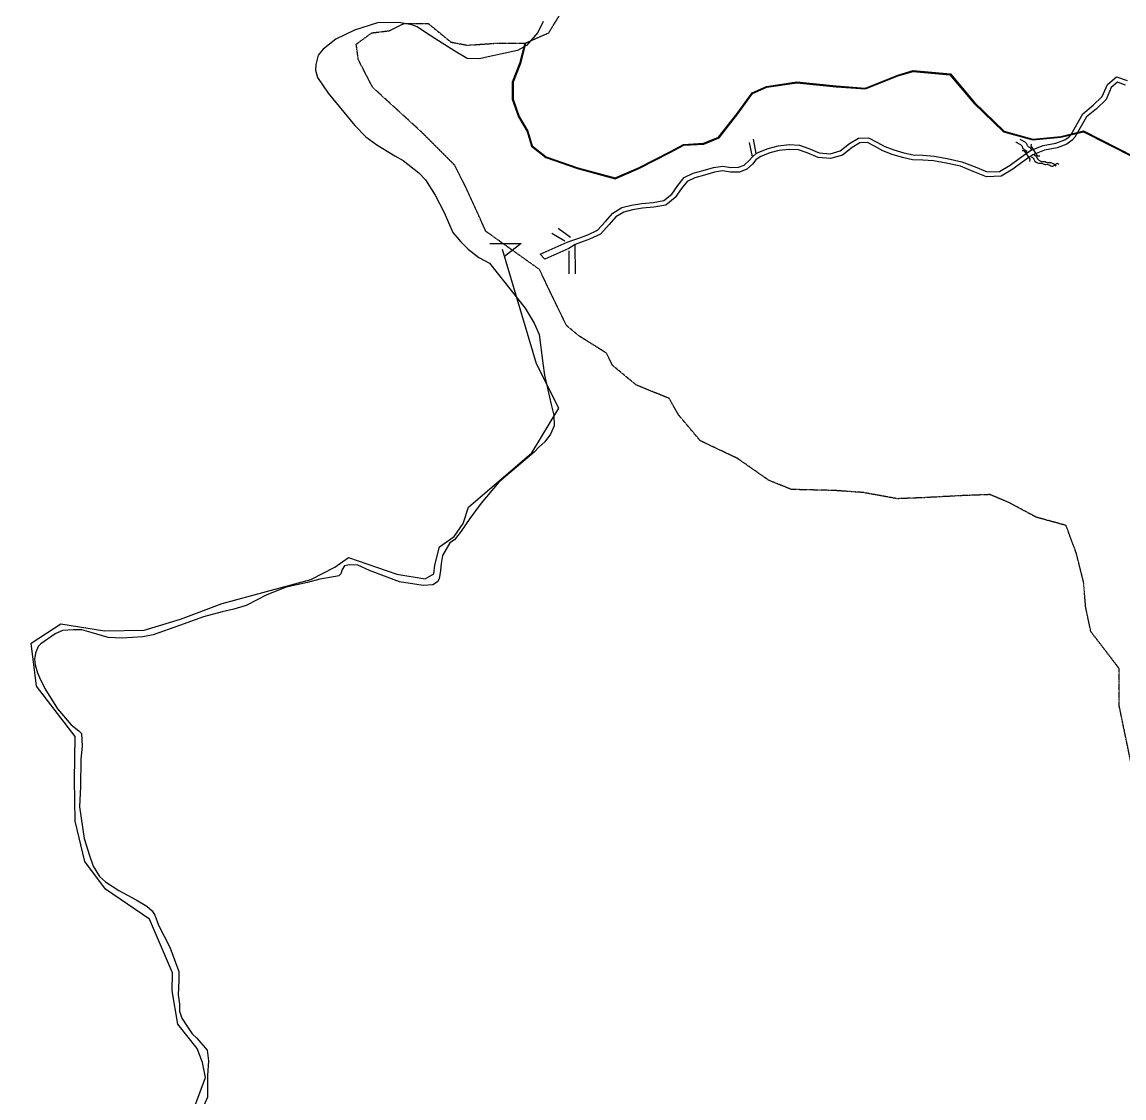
# Model space of a CAD drawing. Header units: millimetres. Extents: x 583 to 26013, y 350 to 21391.
# Drawn here: x 3312 to 6091, y 8112 to 10824 of the extents above; entities that cross this region are included whole.
import ezdxf

# ---------------------------------------------------------------- set-up
doc = ezdxf.new("R2010")
doc.units = ezdxf.units.MM
doc.linetypes.add('HIDDEN', pattern=[0.375, 0.25, -0.125])
for name, color, linetype in [('divisa municipio', 40, 'Continuous'), ('LINE', 7, 'Continuous'), ('RIOS', 140, 'Continuous')]:
    doc.layers.add(name, color=color, linetype=linetype)

msp = doc.modelspace()

# ---------------------------------------------------------------- linework, layer by layer
at = {"color": 0, "linetype": 'Continuous'}
for p, q in [((5154.05019, 10484.25144), (5147.03821, 10520.32372)), ((5163.90008, 10492.5236), (5156.8881, 10528.59587)), ((5857.16272, 10510.71086), (5858.14623, 10516.27978)), ((5857.16272, 10510.71086), (5871.91534, 10487.12482)), ((5839.45958, 10499.24542), (5834.54203, 10499.24542)), ((5839.45958, 10499.24542), (5853.88436, 10478.28006)), ((5853.88436, 10478.28006), (5852.90085, 10472.71113)), ((5871.91534, 10487.12482), (5878.7999, 10486.79724)), ((4648.07883, 10291.97624), (4680.96581, 10272.98279)), ((4695.60185, 10280.68861), (4663.91491, 10303.84417)), ((4707.82404, 10189.84019), (4707.44197, 10263.55976)), ((4691.57895, 10247.72108), (4691.62805, 10189.84019))]:
    msp.add_line(p, q, dxfattribs=at)
at = {"color": 2, "lineweight": 25, "flags": 128}
msp.add_lwpolyline([(4492.09033, 10265.95003), (4571.07427, 10265.95003), (4529.28506, 10233.39321)], dxfattribs=at)
at = {"color": 0, "linetype": 'Continuous'}
for points in [[(5847.28778, 10494.81903), (5844.05653, 10499.92609), (5840.34758, 10502.17221), (5837.20059, 10504.86756), (5835.6271, 10508.79827), (5834.61556, 10511.49362), (5830.68182, 10514.52588), (5824.72502, 10518.00737), (5821.80282, 10519.46735), (5818.43104, 10520.81502)], [(5858.41146, 10501.69018), (5855.18021, 10506.79724), (5851.47126, 10509.04336), (5848.32427, 10511.7387), (5846.75078, 10515.66942), (5845.73924, 10518.36476), (5841.8055, 10521.39702), (5835.8487, 10524.87851), (5832.9265, 10526.33849), (5829.55472, 10527.68616)], [(5855.24142, 10485.74671), (5862.59151, 10480.66504), (5864.4982, 10476.98161), (5876.31967, 10468.47162), (5885.47178, 10467.83655), (5890.04783, 10465.6773), (5898.81859, 10465.42327), (5904.41155, 10463.137), (5913.81788, 10461.86685), (5915.85169, 10463.51805), (5919.66506, 10461.23178)], [(5862.31183, 10490.32912), (5869.66192, 10485.24745), (5871.56861, 10481.56402), (5883.39008, 10473.05403), (5892.54219, 10472.41896), (5897.11824, 10470.2597), (5905.889, 10470.00567), (5911.48196, 10467.71941), (5920.88829, 10466.44926), (5922.9221, 10468.10045), (5926.73547, 10465.81419)]]:
    msp.add_spline(points, degree=3, dxfattribs=at)
at = {"layer": 'divisa municipio', "color": 0, "linetype": 'Continuous'}
for p, q in [((4208.36651, 10822.41741), (4150.94851, 10803.84041)), ((4262.18951, 10823.17741), (4208.36651, 10822.41741)), ((4295.34651, 10817.52341), (4262.18951, 10823.17741)), ((4309.09451, 10811.86941), (4295.34651, 10817.52341)), ((4332.54751, 10796.52241), (4309.09451, 10811.86941)), ((4626.19651, 10825.21941), (4613.25651, 10797.75641)), ((4150.94851, 10803.84041), (4103.23451, 10781.22341)), ((4362.46951, 10777.13741), (4332.54751, 10796.52241)), ((4613.25651, 10797.75641), (4584.86451, 10765.02141)), ((4071.69451, 10756.18441), (4058.75551, 10740.83741)), ((4103.23451, 10781.22341), (4071.69451, 10756.18441)), ((4403.71351, 10750.48241), (4362.46951, 10777.13741)), ((4584.86451, 10765.02141), (4561.41251, 10752.09741)), ((4058.75551, 10740.83741), (4053.09451, 10717.41341)), ((4435.25351, 10732.71241), (4403.71351, 10750.48241)), ((4465.98451, 10731.09741), (4435.25351, 10732.71241)), ((4487.81951, 10736.75141), (4465.98451, 10731.09741)), ((4518.55051, 10743.21241), (4487.81951, 10736.75141)), ((4561.41251, 10752.09741), (4518.55051, 10743.21241)), ((4053.09451, 10717.41341), (4052.28551, 10702.87441)), ((4052.28551, 10702.87441), (4057.13751, 10684.29641)), ((4057.13751, 10684.29641), (4084.63351, 10644.71841)), ((4084.63351, 10644.71841), (4151.74551, 10563.52441)), ((4151.74551, 10563.52441), (4179.24251, 10534.44541)), ((4179.24251, 10534.44541), (4206.73851, 10515.06041)), ((4206.73851, 10515.06041), (4252.02551, 10486.79041)), ((4252.02551, 10486.79041), (4273.86151, 10475.48141)), ((4273.86151, 10475.48141), (4312.75551, 10444.36241)), ((4312.75551, 10444.36241), (4329.73851, 10426.59241)), ((4329.73851, 10426.59241), (4353.99951, 10387.82141)), ((4353.99951, 10387.82141), (4376.64351, 10344.20441)), ((4376.64351, 10344.20441), (4398.58151, 10293.72441)), ((4398.58151, 10293.72441), (4418.79951, 10270.30041)), ((4418.79951, 10270.30041), (4437.39951, 10251.72241)), ((4437.39951, 10251.72241), (4464.08751, 10230.72241)), ((4464.08751, 10230.72241), (4490.77451, 10216.18341)), ((4490.77451, 10216.18341), (4580.95051, 10103.30841)), ((4580.95051, 10103.30841), (4603.59351, 10065.34541)), ((4603.59351, 10065.34541), (4616.53351, 10036.26741)), ((4616.53351, 10036.26741), (4625.42951, 9964.38041)), ((4625.42951, 9964.38041), (4630.28151, 9933.68641)), ((4630.28151, 9933.68641), (4646.54351, 9859.71841)), ((4646.54351, 9859.71841), (4653.01351, 9833.06341)), ((4653.01351, 9833.06341), (4654.63151, 9806.40841)), ((4644.92651, 9785.40741), (4630.36951, 9766.02241)), ((4654.63151, 9806.40841), (4644.92651, 9785.40741)), ((4630.36951, 9766.02241), (4615.81351, 9752.29041)), ((4603.68251, 9740.17441), (4514.54251, 9664.46441)), ((4615.81351, 9752.29041), (4603.68251, 9740.17441)), ((4514.54251, 9664.46441), (4470.06351, 9611.15441)), ((4470.06351, 9611.15441), (4441.75951, 9572.38341)), ((4441.75951, 9572.38341), (4419.92351, 9540.88241)), ((4419.92351, 9540.88241), (4402.94051, 9519.07341)), ((4390.81051, 9510.99641), (4372.64051, 9479.64641)), ((4402.94051, 9519.07341), (4390.81051, 9510.99641)), ((4372.64051, 9479.64641), (4369.40551, 9459.45341)), ((4125.17551, 9452.99141), (4119.51451, 9444.10641)), ((4138.11451, 9456.22241), (4125.17551, 9452.99141)), ((4159.14151, 9454.60741), (4138.11451, 9456.22241)), ((4188.25451, 9441.68341), (4159.14151, 9454.60741)), ((4369.40551, 9459.45341), (4367.78851, 9441.68341)), ((4102.53151, 9426.33641), (4062.90451, 9419.87441)), ((4111.42751, 9427.95241), (4102.53151, 9426.33641)), ((4116.27951, 9432.79841), (4111.42751, 9427.95241)), ((4119.51451, 9444.10641), (4116.27951, 9432.79841)), ((4264.27351, 9412.60541), (4188.25451, 9441.68341)), ((4364.55351, 9420.68241), (4359.70151, 9412.60541)), ((4367.78851, 9441.68341), (4364.55351, 9420.68241)), ((3978.26451, 9399.56741), (3929.74151, 9380.18241)), ((4032.17351, 9410.98941), (3978.26451, 9399.56741)), ((4062.90451, 9419.87441), (4032.17351, 9410.98941)), ((4324.11751, 9403.72041), (4264.27351, 9412.60541)), ((4348.37951, 9405.33541), (4324.11751, 9403.72041)), ((4359.70151, 9412.60541), (4348.37951, 9405.33541)), ((3929.74151, 9380.18241), (3877.17551, 9353.52741)), ((3817.33151, 9337.37241), (3769.61751, 9324.44941)), ((3846.44451, 9343.83441), (3817.33151, 9337.37241)), ((3877.17551, 9353.52741), (3846.44451, 9343.83441)), ((3769.61751, 9324.44941), (3709.77251, 9302.64041)), ((3396.24551, 9281.52941), (3359.85351, 9256.49041)), ((3414.03751, 9290.41441), (3396.24551, 9281.52941)), ((3442.34251, 9292.02941), (3414.03751, 9290.41441)), ((3463.36851, 9292.02941), (3442.34251, 9292.02941)), ((3486.82151, 9285.56841), (3463.36851, 9292.02941)), ((3529.68251, 9272.64441), (3486.82151, 9285.56841)), ((3709.77251, 9302.64041), (3642.64951, 9279.21641)), ((3359.85351, 9256.49041), (3352.57551, 9250.02841)), ((3564.45751, 9271.02941), (3529.68251, 9272.64441)), ((3616.77151, 9274.37041), (3564.45751, 9271.02941)), ((3642.64951, 9279.21641), (3616.77151, 9274.37041)), ((3346.10551, 9233.06541), (3343.67951, 9216.91141)), ((3352.57551, 9250.02841), (3346.10551, 9233.06541)), ((3343.67951, 9216.91141), (3345.29751, 9203.98741)), ((3345.29751, 9203.98741), (3350.95851, 9183.79441)), ((3350.95851, 9183.79441), (3356.61951, 9171.67841)), ((3356.61951, 9171.67841), (3369.46951, 9143.69441)), ((3369.46951, 9143.69441), (3401.81851, 9092.80841)), ((3401.81851, 9092.80841), (3436.59251, 9052.42141)), ((3436.59251, 9052.42141), (3455.19351, 9037.07541)), ((3455.19351, 9037.07541), (3462.47151, 9030.61341)), ((3462.47151, 9030.61341), (3464.08851, 8998.30441)), ((3464.08851, 8998.30441), (3460.85451, 8965.99541)), ((3460.85451, 8965.99541), (3460.04651, 8897.01641)), ((3460.04651, 8897.01641), (3457.62051, 8846.12941)), ((3457.62051, 8846.12941), (3468.96051, 8765.55641)), ((3468.96051, 8765.55641), (3482.70851, 8722.74641)), ((3482.70851, 8722.74641), (3491.60451, 8696.09241)), ((3491.60451, 8696.09241), (3507.77851, 8670.24441)), ((3507.77851, 8670.24441), (3523.14451, 8656.51341)), ((3523.14451, 8656.51341), (3556.30151, 8634.70441)), ((3556.30151, 8634.70441), (3599.97151, 8611.28041)), ((3599.97151, 8611.28041), (3626.81051, 8595.63241)), ((3626.81051, 8595.63241), (3640.55851, 8583.51641)), ((3640.55851, 8583.51641), (3647.02751, 8573.01641)), ((3647.02751, 8573.01641), (3656.73251, 8547.16941)), ((3656.73251, 8547.16941), (3685.03751, 8492.24341)), ((3685.03751, 8492.24341), (3707.73851, 8430.51241)), ((3707.73851, 8430.51241), (3707.73851, 8407.89541)), ((3707.73851, 8407.89541), (3706.12151, 8371.54841)), ((3706.12151, 8371.54841), (3709.35651, 8348.12341)), ((3709.35651, 8348.12341), (3709.42751, 8330.47841)), ((3709.42751, 8330.47841), (3715.08851, 8312.70841)), ((3715.08851, 8312.70841), (3728.02751, 8293.32341)), ((3728.02751, 8293.32341), (3740.96751, 8273.13041)), ((3740.96751, 8273.13041), (3752.70451, 8262.30841)), ((3752.70451, 8262.30841), (3778.98351, 8232.47641)), ((3778.98351, 8232.47641), (3782.69051, 8205.30141)), ((3782.69051, 8205.30141), (3780.21951, 8168.24441)), ((3780.21951, 8168.24441), (3780.21951, 8113.89441)), ((3780.21951, 8113.89441), (3760.44751, 8069.42641))]:
    msp.add_line(p, q, dxfattribs=at)
at = {"layer": 'LINE', "color": 0}
msp.add_lwpolyline([(6095.33853, 10665.08503), (6075.01276, 10672.4344), (6059.31151, 10659.37468), (6046.16913, 10629.14419), (6021.59428, 10605.4904), (5996.94919, 10585.0616), (5967.583, 10534.10301), (5960.74856, 10526.19978), (5947.49145, 10516.75299), (5922.56839, 10507.49019), (5890.59712, 10501.47209), (5860.97011, 10489.80055), (5851.48791, 10483.09059), (5833.48279, 10470.25926), (5810.75468, 10453.72808), (5781.07979, 10435.64022), (5744.45685, 10434.12618), (5711.24176, 10447.65552), (5679.01102, 10460.51404), (5642.59306, 10468.77348), (5610.76252, 10474.11094), (5583.62036, 10476.29693), (5557.71261, 10477.24249), (5532.73206, 10482.75864), (5506.95924, 10490.65681), (5482.71073, 10499.88648), (5461.96425, 10511.18813), (5444.00624, 10520.4182), (5425.19521, 10519.79656), (5405.66994, 10507.82881), (5381.35169, 10488.84109), (5351.10193, 10479.78711), (5319.59895, 10482.93396), (5292.13367, 10494.55638), (5270.77206, 10502.12849), (5247.04478, 10503.0519), (5221.10633, 10500.08618), (5197.8665, 10494.15996), (5175.45558, 10485.41235), (5165.80319, 10479.71048), (5163.21108, 10476.49504), (5154.15751, 10466.31008), (5139.97375, 10453.41009), (5121.22988, 10445.96338), (5098.90593, 10445.66729), (5079.15044, 10448.92141), (5058.53186, 10445.9786), (5033.70976, 10438.58074), (5009.28556, 10431.84918), (4990.02837, 10422.53444), (4975.33362, 10404.6226), (4959.62702, 10382.01844), (4935.5316, 10362.8437), (4905.26421, 10357.58553), (4877.06239, 10354.85681), (4851.83223, 10350.69418), (4829.94869, 10345.22704), (4810.06687, 10332.93457), (4792.92642, 10313.55222), (4770.74787, 10289.56798), (4743.4259, 10276.5027), (4720.75322, 10268.16114), (4707.44197, 10263.55976), (4691.57434, 10253.16172), (4630.4432, 10226.16322), (4619.28596, 10238.75041), (4687.30911, 10269.3193), (4703.52148, 10274.90126), (4703.52148, 10274.90126), (4716.72087, 10279.46398), (4738.75554, 10287.57081), (4763.49769, 10299.40242), (4784.02549, 10321.60152), (4802.25047, 10342.21025), (4825.22738, 10356.41634), (4849.39722, 10362.45466), (4875.50608, 10366.76227), (4903.65711, 10369.48607), (4930.4578, 10374.14199), (4950.77715, 10390.31181), (4965.7524, 10411.86342), (4982.42587, 10432.18718), (5005.04384, 10443.12754), (5030.40146, 10450.11636), (5055.95631, 10457.73261), (5079.28086, 10461.06164), (5099.80855, 10457.68032), (5118.85689, 10457.93296), (5133.51457, 10463.75628), (5145.61208, 10474.75884), (5154.05019, 10484.25144), (5163.90008, 10492.5236), (5170.18802, 10496.23801), (5194.1885, 10505.60607), (5218.93216, 10511.91578), (5246.5939, 10515.07853), (5273.06174, 10514.04847), (5296.48043, 10505.74718), (5322.60097, 10494.69381), (5349.93394, 10491.9635), (5375.74692, 10499.68952), (5398.82003, 10517.70504), (5421.62862, 10531.68525), (5446.72223, 10532.5145), (5467.57812, 10521.79498), (5487.73828, 10510.81273), (5510.85593, 10502.0135), (5535.78872, 10494.37276), (5559.23762, 10489.19482), (5584.32121, 10488.27935), (5612.23915, 10486.03087), (5644.91425, 10480.55179), (5682.58325, 10472.00862), (5715.72851, 10458.78525), (5746.56766, 10446.22369), (5777.48375, 10447.5018), (5804.09156, 10463.72017), (5826.47124, 10479.99792), (5844.53992, 10492.87455), (5855.22233, 10500.43382), (5855.22233, 10500.43382), (5887.25821, 10513.05433), (5919.34506, 10519.09419), (5941.8216, 10527.44773), (5952.61293, 10535.13744), (5957.75742, 10541.08645), (5987.62959, 10592.92304), (6013.59336, 10614.44493), (6036.12001, 10636.12728), (6049.44412, 10666.77579), (6072.62611, 10686.05772), (6099.22902, 10676.43866)], dxfattribs=at)
msp.add_lwpolyline([(5157.82644, 10488.93577), (5157.82644, 10488.93577)], close=True, dxfattribs=at)
at = {"layer": 'RIOS', "linetype": 'HIDDEN', "lineweight": 25, "flags": 128}
msp.add_lwpolyline([(8521.1121, 8612.7356), (8413.45404, 8653.52678), (8324.37852, 8698.04014), (8250.13455, 8694.31795), (8187.05736, 8642.41118), (8110.95984, 8542.96661), (8059.41822, 8479.57971), (7893.83249, 8549.68775), (7797.29809, 8583.06003), (7737.92878, 8549.68775), (7641.43749, 8505.17438), (7552.31886, 8427.28873), (7504.07322, 8434.70763), (7437.28814, 8482.9177), (7392.75038, 8494.03329), (7311.09064, 8490.33659), (7125.48072, 8479.221), (7014.11477, 8490.33659), (6943.6218, 8538.54666), (6910.20771, 8564.52554), (6753.48481, 8580.12816), (6645.82675, 8613.50044), (6560.45912, 8695.10828), (6508.50559, 8776.69062), (6445.38528, 8854.57627), (6363.72554, 8847.15738), (6248.69481, 8847.15738), (6200.44917, 8836.04178), (6181.86662, 8836.04178), (6115.08154, 8926.9806), (6079.46858, 9098.96639), (6079.46858, 9193.88235), (6007.46659, 9287.88051), (5994.48899, 9350.13803), (5989.27208, 9412.39556), (5971.12068, 9485.00385), (5945.16547, 9555.03719), (5869.88674, 9575.7897), (5802.36871, 9612.11934), (5753.04519, 9632.87185), (5682.98337, 9630.27141), (5586.92323, 9625.07054), (5519.44831, 9622.4956), (5433.77888, 9638.04723), (5361.08705, 9643.24811), (5252.04931, 9645.82305), (5194.9651, 9669.17599), (5117.05636, 9723.6577), (5022.59147, 9768.75745), (4968.09416, 9833.58992), (4944.72585, 9875.09493), (4861.68643, 9908.82414), (4801.9722, 9958.10497), (4786.4077, 9989.23374), (4716.30277, 10033.3137), (4685.13065, 10059.26708), (4617.22458, 10200.37904), (4518.57754, 10270.41239), (4482.23163, 10296.36577), (4430.32121, 10410.47908), (4404.366, 10462.36035), (4318.69657, 10547.97083), (4196.68122, 10659.4837), (4160.33531, 10729.54254), (4155.16151, 10768.44712), (4194.09432, 10796.97544), (4238.20093, 10802.15082), (4274.54685, 10820.32839), (4300.50206, 10820.32839), (4336.84797, 10820.32839), (4365.39008, 10796.97544), (4393.9753, 10773.6225), (4435.49501, 10765.84668), (4510.77373, 10771.02206), (4580.87867, 10771.02206), (4640.54978, 10796.97544), (4682.1126, 10864.40835), (4692.50331, 10911.11424), (4658.87364, 10977.55287), (4656.28674, 11029.43414), (4692.63265, 11120.21999), (4702.98024, 11182.45203), (4702.98024, 11252.51087), (4690.00264, 11296.59083), (4588.16509, 11419.11731), (4481.75736, 11502.12735), (4435.02074, 11517.70448), (4292.2671, 11512.50361), (4222.16217, 11528.05524), (4196.20696, 11564.38488), (4159.86104, 11618.8411), (4087.16921, 11732.9799), (4043.06261, 11854.89451), (4001.49978, 11976.80913), (4004.12979, 12015.71371), (4037.8457, 12059.81917), (4035.08634, 12175.38566), (4032.49944, 12198.71311), (4053.28085, 12281.72315), (4068.84535, 12359.53231), (4071.43225, 12395.86195), (4044.65786, 12435.14895), (4030.86107, 12474.23199), (4019.34938, 12566.19059), (4010.16589, 12628.24416), (3980.2441, 12722.52276), (3943.42392, 12773.07832), (3888.23677, 12814.48136), (3816.88151, 12844.3609), (3674.25721, 12844.3609), (3533.918, 12844.3609), (3439.58246, 12848.9499), (3285.44646, 12858.15341), (3179.59922, 12858.15341), (3087.54878, 12821.36487), (3021.03577, 12803.47067), (2959.93571, 12755.18477), (2908.1043, 12731.70078), (2850.58894, 12750.10779), (2774.66348, 12777.69282), (2718.31223, 12821.59432), (2656.22668, 12876.76439), (2600.99641, 12973.31199), (2534.25445, 13085.97211), (2474.45399, 13171.02171), (2384.3006, 13293.59918), (2345.19533, 13360.26726), (2312.98845, 13445.34235), (2283.06667, 13539.59545), (2227.8364, 13647.64107), (2201.11566, 13705.13113), (2143.86693, 13770.94121), (2033.7729, 13810.54471), (1949.44307, 13762.5957), (1871.23253, 13714.30914), (1790.69378, 13645.34657), (1682.56145, 13555.68247), (1627.33118, 13518.91943), (1506.9542, 13504.97394), (1366.61499, 13498.09043), (1276.89275, 13498.09043), (1205.5806, 13495.77044), (1152.63543, 13484.27242), (1113.53015, 13468.1854), (1056.01479, 13419.92435), (1007.72603, 13373.9323)], dxfattribs=at)
at = {"layer": 'RIOS', "lineweight": 25, "flags": 128}
for points in [[(4580.1026, 10771.45547), (4567.21122, 10719.93112), (4548.58556, 10672.68984), (4548.58556, 10629.75713), (4564.32252, 10585.37123), (4585.83689, 10548.14929), (4597.26235, 10510.95284), (4633.09089, 10482.32253), (4713.32784, 10455.11992), (4807.83584, 10429.345), (4868.02433, 10455.11992), (4946.79536, 10495.19725), (4981.20111, 10513.80822), (5031.34381, 10516.6636), (5070.01793, 10532.41919), (5117.27193, 10592.53518), (5154.52326, 10644.05953), (5190.30868, 10659.81512), (5266.23413, 10671.26215), (5365.09674, 10661.24282), (5439.5994, 10655.50656), (5521.21603, 10688.41993), (5559.89015, 10699.89245), (5652.37175, 10691.50477), (5712.56024, 10619.94175), (5787.66651, 10547.6139), (5860.96194, 10526.98887), (5931.97229, 10533.87238), (5989.22896, 10547.6139), (6115.21089, 10483.52077)], [(4582.04279, 10770.97003), (4569.11972, 10719.31901), (4550.58556, 10672.30981), (4550.58556, 10630.10119), (4566.1461, 10586.21288), (4587.68206, 10548.95357), (4598.99299, 10512.13002), (4634.06532, 10484.10399), (4713.91257, 10457.03349), (4807.68943, 10431.45797), (4867.17628, 10456.93243), (4945.86597, 10496.96837), (4980.64197, 10515.77962), (5030.89763, 10518.64143), (5068.77286, 10534.07156), (5115.67471, 10593.73955), (5153.22054, 10645.67124), (5189.74683, 10661.75302), (5266.18511, 10673.27736), (5365.27437, 10663.23506), (5439.28586, 10657.53662), (5520.55614, 10690.31033), (5559.68895, 10701.91891), (5653.37239, 10693.42222), (5714.02323, 10621.30949), (5788.69191, 10549.40303), (5861.14247, 10529.01574), (5931.64084, 10535.84962), (5989.47892, 10549.73069), (6115.78907, 10485.47057)]]:
    msp.add_lwpolyline(points, dxfattribs=at)
at = {"layer": 'RIOS', "lineweight": 30, "flags": 128}
msp.add_lwpolyline([(3728.36667, 8039.17877), (3774.56853, 8163.62689), (3767.23487, 8200.97323), (3754.08046, 8236.76656), (3705.17731, 8298.22301), (3690.61219, 8382.10228), (3691.66264, 8427.42429), (3634.15846, 8562.40107), (3522.36187, 8637.91902), (3470.62896, 8707.67038), (3446.49672, 8809.73404), (3444.23536, 8913.42875), (3446.46597, 9023.16506), (3348.50022, 9149.61172), (3335.51, 9257.95988), (3410.47229, 9307.21677), (3520.20181, 9289.15132), (3620.66469, 9291.51543), (3712.32298, 9318.78425), (3817.14019, 9358.06057), (4040.59538, 9418.75899), (4101.11208, 9450.03672), (4135.64353, 9473.97876), (4257.06694, 9432.42926), (4329.09889, 9420.92763), (4350.7785, 9433.09226), (4352.93813, 9454.92188), (4365.47606, 9501.01589), (4402.01239, 9527.44917), (4424.98624, 9559.97047), (4438.61822, 9600.83504), (4597.78756, 9737.78659), (4666.33853, 9850.60719), (4609.94749, 9962.91635), (4524.00382, 10251.10222)], dxfattribs=at)

doc.saveas('drawing.dxf')
